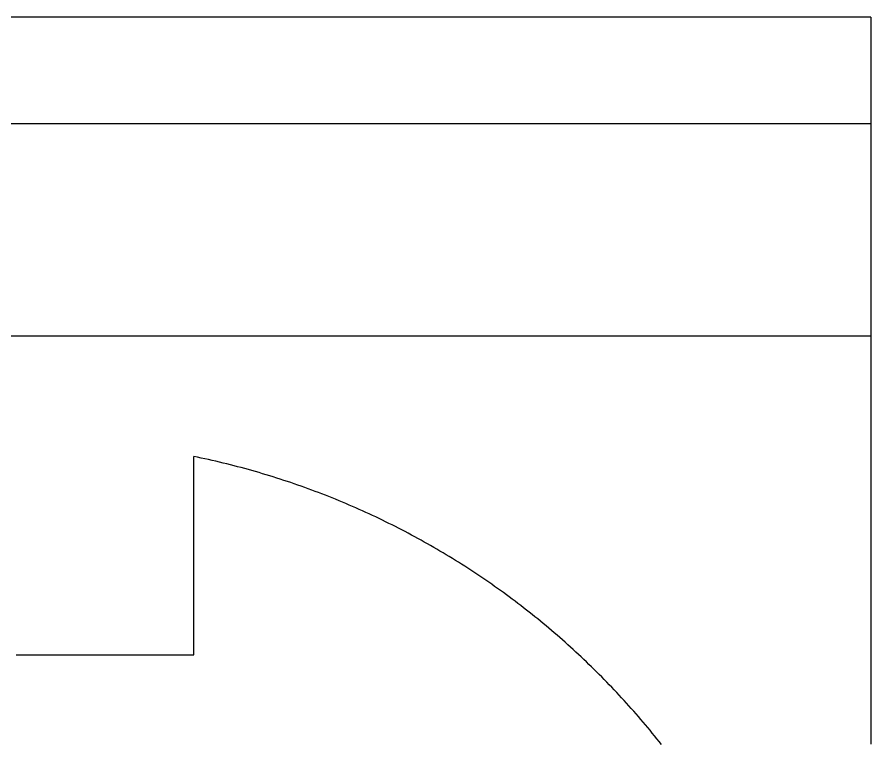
# Model space of a CAD drawing. Extents: x 0 to 279, y 0 to 212.
# Drawn here: x 115.91 to 132.31, y 33.45 to 47.36 of the extents above; entities that cross this region are included whole.
import ezdxf

# ---------------------------------------------------------------- set-up
doc = ezdxf.new("R2010")
doc.units = 0
doc.layers.add('LAYER_1', color=18, linetype='CONTINUOUS')

msp = doc.modelspace()

# ---------------------------------------------------------------- linework, layer by layer
at = {"layer": 'LAYER_1'}
for points in [[(132.308, 47.362), (132.307, 47.362), (132.302, 47.362), (132.295, 47.362), (132.284, 47.362), (132.27, 47.362), (132.254, 47.362), (132.235, 47.362), (132.212, 47.362), (132.187, 47.362), (132.159, 47.362), (132.128, 47.362), (132.093, 47.362), (132.057, 47.362), (132.017, 47.362), (131.974, 47.362), (131.929, 47.362), (131.88, 47.362), (131.829, 47.362), (131.775, 47.362), (131.718, 47.362), (131.659, 47.362), (131.596, 47.362), (131.531, 47.362), (131.463, 47.362), (131.393, 47.362), (131.319, 47.362), (131.243, 47.362), (131.164, 47.362), (131.083, 47.362), (130.999, 47.362), (130.912, 47.362), (130.822, 47.362), (130.635, 47.362), (130.438, 47.362), (130.23, 47.362), (130.012, 47.362), (129.783, 47.362), (129.545, 47.362), (129.296, 47.362), (129.038, 47.362), (128.769, 47.362), (128.491, 47.362), (128.203, 47.362), (127.906, 47.362), (127.599, 47.362), (127.283, 47.362), (126.958, 47.362), (126.623, 47.362), (126.279, 47.362), (125.927, 47.362), (125.565, 47.362), (125.195, 47.362), (124.816, 47.362), (124.428, 47.362), (124.032, 47.362), (123.627, 47.362), (123.214, 47.362), (122.793, 47.362), (122.363, 47.362), (121.926, 47.362), (121.481, 47.362), (121.028, 47.362), (120.567, 47.362), (120.098, 47.362), (119.622, 47.362), (119.138, 47.362), (118.647, 47.362), (118.149, 47.362), (117.643, 47.362), (117.131, 47.362), (116.611, 47.362), (116.085, 47.362), (115.551, 47.362)], [(132.308, 47.362), (132.308, 47.361), (132.308, 47.36), (132.308, 47.357), (132.308, 47.353), (132.308, 47.349), (132.308, 47.343), (132.308, 47.336), (132.308, 47.328), (132.308, 47.319), (132.308, 47.309), (132.308, 47.297), (132.308, 47.285), (132.308, 47.272), (132.308, 47.258), (132.308, 47.242), (132.308, 47.226), (132.308, 47.209), (132.308, 47.191), (132.308, 47.171), (132.308, 47.151), (132.308, 47.13), (132.308, 47.107), (132.308, 47.084), (132.308, 47.06), (132.308, 47.034), (132.308, 47.008), (132.308, 46.981), (132.308, 46.953), (132.308, 46.923), (132.308, 46.893), (132.308, 46.862), (132.308, 46.83), (132.308, 46.763), (132.308, 46.692), (132.308, 46.618), (132.308, 46.54), (132.308, 46.458), (132.308, 46.373), (132.308, 46.284), (132.308, 46.191), (132.308, 46.095), (132.308, 45.996), (132.308, 45.893), (132.308, 45.786), (132.308, 45.676), (132.308, 45.563), (132.308, 45.447), (132.308, 45.327), (132.308, 45.204), (132.308, 45.078), (132.308, 44.948), (132.308, 44.816), (132.308, 44.68), (132.308, 44.541), (132.308, 44.399), (132.308, 44.254), (132.308, 44.107), (132.308, 43.956), (132.308, 43.802), (132.308, 43.646), (132.308, 43.486), (132.308, 43.324), (132.308, 43.159), (132.308, 42.991), (132.308, 42.821), (132.308, 42.648), (132.308, 42.472), (132.308, 42.293), (132.308, 42.112), (132.308, 41.929), (132.308, 41.743), (132.308, 41.554), (132.308, 41.364), (132.308, 41.17), (132.308, 40.975), (132.308, 40.777), (132.308, 40.576), (132.308, 40.374), (132.308, 40.169), (132.308, 39.962), (132.308, 39.752), (132.308, 39.541), (132.308, 39.328), (132.308, 39.112), (132.308, 38.895), (132.308, 38.675), (132.308, 38.454), (132.308, 38.23), (132.308, 38.005), (132.308, 37.778), (132.308, 37.549), (132.308, 37.318), (132.308, 37.085), (132.308, 36.851), (132.308, 36.615), (132.308, 36.377), (132.308, 36.138), (132.308, 35.897), (132.308, 35.655), (132.308, 35.411), (132.308, 35.165), (132.308, 34.918), (132.308, 34.67), (132.308, 34.42), (132.308, 34.169), (132.308, 33.917), (132.308, 33.663), (132.308, 33.408)], [(115.551, 45.323), (116.085, 45.323), (116.611, 45.323), (117.131, 45.323), (117.643, 45.323), (118.149, 45.323), (118.647, 45.323), (119.138, 45.323), (119.622, 45.323), (120.098, 45.323), (120.567, 45.323), (121.028, 45.323), (121.481, 45.323), (121.926, 45.323), (122.364, 45.323), (122.793, 45.323), (123.214, 45.323), (123.627, 45.323), (124.032, 45.323), (124.428, 45.323), (124.816, 45.323), (125.195, 45.323), (125.565, 45.323), (125.927, 45.323), (126.279, 45.323), (126.623, 45.323), (126.958, 45.323), (127.283, 45.323), (127.599, 45.323), (127.906, 45.323), (128.203, 45.323), (128.491, 45.323), (128.769, 45.323), (129.038, 45.323), (129.296, 45.323), (129.545, 45.323), (129.783, 45.323), (130.012, 45.323), (130.23, 45.323), (130.438, 45.323), (130.635, 45.323), (130.822, 45.323), (130.912, 45.323), (130.999, 45.323), (131.083, 45.323), (131.164, 45.323), (131.243, 45.323), (131.319, 45.323), (131.393, 45.323), (131.463, 45.323), (131.531, 45.323), (131.596, 45.323), (131.659, 45.323), (131.718, 45.323), (131.775, 45.323), (131.829, 45.323), (131.88, 45.323), (131.929, 45.323), (131.974, 45.323), (132.017, 45.323), (132.057, 45.323), (132.094, 45.323), (132.128, 45.323), (132.159, 45.323), (132.187, 45.323), (132.212, 45.323), (132.235, 45.323), (132.254, 45.323), (132.271, 45.323), (132.284, 45.323), (132.295, 45.323), (132.302, 45.323), (132.307, 45.323), (132.308, 45.323)], [(115.551, 41.243), (116.085, 41.243), (116.611, 41.243), (117.131, 41.243), (117.643, 41.243), (118.149, 41.243), (118.647, 41.243), (119.138, 41.243), (119.622, 41.243), (120.098, 41.243), (120.567, 41.243), (121.028, 41.243), (121.481, 41.243), (121.926, 41.243), (122.364, 41.243), (122.793, 41.243), (123.214, 41.243), (123.627, 41.243), (124.032, 41.243), (124.428, 41.243), (124.816, 41.243), (125.195, 41.243), (125.565, 41.243), (125.927, 41.243), (126.279, 41.243), (126.623, 41.243), (126.958, 41.243), (127.283, 41.243), (127.599, 41.243), (127.906, 41.243), (128.203, 41.243), (128.491, 41.243), (128.769, 41.243), (129.038, 41.243), (129.296, 41.243), (129.545, 41.243), (129.783, 41.243), (130.012, 41.243), (130.23, 41.243), (130.438, 41.243), (130.635, 41.243), (130.822, 41.243), (130.912, 41.243), (130.999, 41.243), (131.083, 41.243), (131.164, 41.243), (131.243, 41.243), (131.319, 41.243), (131.393, 41.243), (131.463, 41.243), (131.531, 41.243), (131.596, 41.243), (131.659, 41.243), (131.718, 41.243), (131.775, 41.243), (131.829, 41.243), (131.88, 41.243), (131.929, 41.243), (131.974, 41.243), (132.017, 41.243), (132.057, 41.243), (132.094, 41.243), (132.128, 41.243), (132.159, 41.243), (132.187, 41.243), (132.212, 41.243), (132.235, 41.243), (132.254, 41.243), (132.271, 41.243), (132.284, 41.243), (132.295, 41.243), (132.302, 41.243), (132.307, 41.243), (132.308, 41.243)], [(115.893, 35.125), (115.964, 35.125), (116.107, 35.125), (116.251, 35.125), (116.394, 35.125), (116.537, 35.125), (116.609, 35.125), (116.68, 35.125), (116.751, 35.125), (116.821, 35.125), (116.892, 35.125), (116.962, 35.125), (117.032, 35.125), (117.101, 35.125), (117.17, 35.125), (117.239, 35.125), (117.273, 35.125), (117.307, 35.125), (117.34, 35.125), (117.374, 35.125), (117.408, 35.125), (117.441, 35.125), (117.474, 35.125), (117.507, 35.125), (117.54, 35.125), (117.573, 35.125), (117.606, 35.125), (117.638, 35.125), (117.67, 35.125), (117.703, 35.125), (117.734, 35.125), (117.766, 35.125), (117.798, 35.125), (117.829, 35.125), (117.86, 35.125), (117.891, 35.125), (117.922, 35.125), (117.952, 35.125), (117.982, 35.125), (118.013, 35.125), (118.042, 35.125), (118.072, 35.125), (118.101, 35.125), (118.13, 35.125), (118.159, 35.125), (118.188, 35.125), (118.216, 35.125), (118.244, 35.125), (118.272, 35.125), (118.3, 35.125), (118.327, 35.125), (118.354, 35.125), (118.381, 35.125), (118.407, 35.125), (118.433, 35.125), (118.459, 35.125), (118.485, 35.125), (118.51, 35.125), (118.535, 35.125), (118.56, 35.125), (118.584, 35.125), (118.608, 35.125), (118.632, 35.125), (118.655, 35.125), (118.678, 35.125), (118.701, 35.125), (118.723, 35.125), (118.745, 35.125), (118.767, 35.125), (118.788, 35.125), (118.809, 35.125), (118.83, 35.125), (118.85, 35.125), (118.87, 35.125), (118.89, 35.125), (118.909, 35.125), (118.927, 35.125), (118.946, 35.125), (118.964, 35.125), (118.981, 35.125), (118.998, 35.125), (119.015, 35.125), (119.031, 35.125), (119.047, 35.125), (119.063, 35.125), (119.078, 35.125), (119.092, 35.125), (119.107, 35.125), (119.12, 35.125), (119.134, 35.125), (119.146, 35.125), (119.159, 35.125), (119.171, 35.125), (119.182, 35.125), (119.193, 35.125), (119.204, 35.125), (119.214, 35.125), (119.224, 35.125), (119.233, 35.125), (119.241, 35.125), (119.246, 35.125), (119.25, 35.125), (119.253, 35.125), (119.257, 35.125), (119.261, 35.125), (119.264, 35.125), (119.268, 35.125), (119.271, 35.125), (119.274, 35.125), (119.277, 35.125), (119.28, 35.125), (119.283, 35.125), (119.285, 35.125), (119.288, 35.125), (119.29, 35.125), (119.293, 35.125), (119.295, 35.125), (119.297, 35.125), (119.298, 35.125), (119.3, 35.125), (119.302, 35.125), (119.303, 35.125), (119.304, 35.125), (119.306, 35.125), (119.307, 35.125), (119.308, 35.125), (119.308, 35.125), (119.309, 35.125), (119.309, 35.125), (119.31, 35.125), (119.31, 35.125), (119.31, 35.125), (119.31, 35.125), (119.31, 35.125), (119.31, 35.125), (119.31, 35.126), (119.31, 35.126), (119.31, 35.127), (119.31, 35.127), (119.31, 35.128), (119.31, 35.128), (119.31, 35.129), (119.31, 35.13), (119.31, 35.131), (119.31, 35.132), (119.31, 35.133), (119.31, 35.135), (119.31, 35.136), (119.31, 35.137), (119.31, 35.139), (119.31, 35.14), (119.31, 35.142), (119.31, 35.144), (119.31, 35.145), (119.31, 35.147), (119.31, 35.149), (119.31, 35.151), (119.31, 35.153), (119.31, 35.156), (119.31, 35.158), (119.31, 35.16), (119.31, 35.163), (119.31, 35.165), (119.31, 35.168), (119.31, 35.173), (119.31, 35.179), (119.31, 35.185), (119.31, 35.191), (119.31, 35.198), (119.31, 35.204), (119.31, 35.212), (119.31, 35.219), (119.31, 35.227), (119.31, 35.235), (119.31, 35.243), (119.31, 35.252), (119.31, 35.26), (119.31, 35.269), (119.31, 35.279), (119.31, 35.288), (119.31, 35.298), (119.31, 35.309), (119.31, 35.319), (119.31, 35.33), (119.31, 35.34), (119.31, 35.352), (119.31, 35.363), (119.31, 35.375), (119.31, 35.387), (119.31, 35.399), (119.31, 35.411), (119.31, 35.424), (119.31, 35.436), (119.31, 35.449), (119.31, 35.463), (119.31, 35.476), (119.31, 35.49), (119.31, 35.504), (119.31, 35.518), (119.31, 35.532), (119.31, 35.547), (119.31, 35.561), (119.31, 35.576), (119.31, 35.592), (119.31, 35.607), (119.31, 35.622), (119.31, 35.638), (119.31, 35.654), (119.31, 35.67), (119.31, 35.686), (119.31, 35.703), (119.31, 35.719), (119.31, 35.736), (119.31, 35.753), (119.31, 35.77), (119.31, 35.788), (119.31, 35.805), (119.31, 35.823), (119.31, 35.841), (119.31, 35.859), (119.31, 35.877), (119.31, 35.895), (119.31, 35.913), (119.31, 35.932), (119.31, 35.951), (119.31, 35.969), (119.31, 35.988), (119.31, 36.007), (119.31, 36.027), (119.31, 36.046), (119.31, 36.065), (119.31, 36.085), (119.31, 36.105), (119.31, 36.125), (119.31, 36.145), (119.31, 36.165), (119.31, 36.185), (119.31, 36.205), (119.31, 36.225), (119.31, 36.246), (119.31, 36.267), (119.31, 36.287), (119.31, 36.308), (119.31, 36.329), (119.31, 36.35), (119.31, 36.371), (119.31, 36.392), (119.31, 36.413), (119.31, 36.456), (119.31, 36.499), (119.31, 36.542), (119.31, 36.585), (119.31, 36.629), (119.31, 36.672), (119.31, 36.716), (119.31, 36.761), (119.31, 36.805), (119.31, 36.849), (119.31, 36.938), (119.31, 37.027), (119.31, 37.116), (119.31, 37.205), (119.31, 37.25), (119.31, 37.294), (119.31, 37.338), (119.31, 37.382), (119.31, 37.426), (119.31, 37.47), (119.31, 37.513), (119.31, 37.556), (119.31, 37.599), (119.31, 37.642), (119.31, 37.663), (119.31, 37.684), (119.31, 37.705), (119.31, 37.726), (119.31, 37.747), (119.31, 37.767), (119.31, 37.788), (119.31, 37.809), (119.31, 37.829), (119.31, 37.85), (119.31, 37.87), (119.31, 37.89), (119.31, 37.91), (119.31, 37.93), (119.31, 37.95), (119.31, 37.97), (119.31, 37.989), (119.31, 38.009), (119.31, 38.028), (119.31, 38.047), (119.31, 38.066), (119.31, 38.085), (119.31, 38.104), (119.31, 38.123), (119.31, 38.141), (119.31, 38.16), (119.31, 38.178), (119.31, 38.196), (119.31, 38.214), (119.31, 38.232), (119.31, 38.249), (119.31, 38.267), (119.31, 38.284), (119.31, 38.301), (119.31, 38.318), (119.31, 38.335), (119.31, 38.352), (119.31, 38.368), (119.31, 38.384), (119.31, 38.401), (119.31, 38.416), (119.31, 38.432), (119.31, 38.448), (119.31, 38.463), (119.31, 38.478), (119.31, 38.493), (119.31, 38.508), (119.31, 38.522), (119.31, 38.537), (119.31, 38.551), (119.31, 38.565), (119.31, 38.578), (119.31, 38.592), (119.31, 38.605), (119.31, 38.618), (119.31, 38.631), (119.31, 38.644), (119.31, 38.656), (119.31, 38.668), (119.31, 38.68), (119.31, 38.692), (119.31, 38.703), (119.31, 38.714), (119.31, 38.725), (119.31, 38.736), (119.31, 38.746), (119.31, 38.756), (119.31, 38.766), (119.31, 38.776), (119.31, 38.785), (119.31, 38.794), (119.31, 38.803), (119.31, 38.812), (119.31, 38.82), (119.31, 38.828), (119.31, 38.836), (119.31, 38.843), (119.31, 38.85), (119.31, 38.857), (119.31, 38.864), (119.31, 38.87), (119.31, 38.876), (119.31, 38.881), (119.31, 38.887), (119.31, 38.889), (119.31, 38.892), (119.31, 38.894), (119.31, 38.897), (119.31, 38.899), (119.31, 38.901), (119.31, 38.903), (119.31, 38.905), (119.31, 38.907), (119.31, 38.909), (119.31, 38.911), (119.31, 38.913), (119.31, 38.914), (119.31, 38.916), (119.31, 38.917), (119.31, 38.919), (119.31, 38.92), (119.31, 38.921), (119.31, 38.922), (119.31, 38.923), (119.31, 38.924), (119.31, 38.925), (119.31, 38.926), (119.31, 38.927), (119.31, 38.927), (119.31, 38.928), (119.31, 38.929), (119.31, 38.929), (119.31, 38.929), (119.31, 38.929), (119.31, 38.93), (119.31, 38.93)], [(128.284, 33.406), (128.241, 33.46), (128.198, 33.514), (128.155, 33.568), (128.111, 33.621), (128.067, 33.675), (128.023, 33.728), (127.978, 33.781), (127.934, 33.834), (127.889, 33.886), (127.844, 33.939), (127.798, 33.991), (127.753, 34.043), (127.707, 34.095), (127.661, 34.146), (127.615, 34.197), (127.568, 34.249), (127.522, 34.299), (127.475, 34.35), (127.427, 34.401), (127.38, 34.451), (127.332, 34.501), (127.285, 34.551), (127.236, 34.6), (127.188, 34.65), (127.14, 34.699), (127.091, 34.748), (127.042, 34.797), (126.993, 34.845), (126.943, 34.893), (126.894, 34.941), (126.844, 34.989), (126.794, 35.037), (126.744, 35.084), (126.693, 35.131), (126.643, 35.178), (126.592, 35.225), (126.541, 35.272), (126.489, 35.318), (126.438, 35.364), (126.386, 35.41), (126.334, 35.455), (126.282, 35.501), (126.229, 35.546), (126.177, 35.591), (126.124, 35.635), (126.071, 35.68), (126.018, 35.724), (125.965, 35.768), (125.911, 35.812), (125.857, 35.855), (125.803, 35.898), (125.749, 35.941), (125.695, 35.984), (125.64, 36.027), (125.585, 36.069), (125.53, 36.111), (125.475, 36.153), (125.42, 36.194), (125.364, 36.235), (125.308, 36.276), (125.252, 36.317), (125.196, 36.358), (125.14, 36.398), (125.083, 36.438), (125.027, 36.478), (124.97, 36.518), (124.913, 36.557), (124.855, 36.596), (124.798, 36.635), (124.74, 36.673), (124.682, 36.712), (124.624, 36.75), (124.566, 36.787), (124.508, 36.825), (124.449, 36.862), (124.39, 36.899), (124.331, 36.936), (124.272, 36.973), (124.213, 37.009), (124.153, 37.045), (124.094, 37.081), (124.034, 37.116), (123.974, 37.151), (123.914, 37.186), (123.853, 37.221), (123.793, 37.255), (123.732, 37.289), (123.671, 37.323), (123.61, 37.357), (123.549, 37.39), (123.487, 37.423), (123.426, 37.456), (123.364, 37.488), (123.302, 37.521), (123.24, 37.553), (123.178, 37.584), (123.116, 37.616), (123.053, 37.647), (122.99, 37.678), (122.927, 37.709), (122.864, 37.739), (122.801, 37.769), (122.738, 37.799), (122.674, 37.828), (122.61, 37.857), (122.547, 37.886), (122.483, 37.915), (122.418, 37.943), (122.354, 37.971), (122.29, 37.999), (122.225, 38.027), (122.16, 38.054), (122.095, 38.081), (122.03, 38.108), (121.965, 38.134), (121.899, 38.16), (121.834, 38.186), (121.768, 38.211), (121.702, 38.237), (121.636, 38.261), (121.57, 38.286), (121.504, 38.31), (121.437, 38.334), (121.371, 38.358), (121.304, 38.382), (121.237, 38.405), (121.17, 38.428), (121.103, 38.45), (121.036, 38.472), (120.968, 38.494), (120.901, 38.516), (120.833, 38.537), (120.765, 38.558), (120.697, 38.579), (120.629, 38.6), (120.561, 38.62), (120.493, 38.64), (120.424, 38.659), (120.355, 38.678), (120.287, 38.697), (120.218, 38.716), (120.149, 38.734), (120.079, 38.752), (120.01, 38.77), (119.941, 38.787), (119.871, 38.804), (119.801, 38.821), (119.732, 38.838), (119.662, 38.854), (119.592, 38.87), (119.521, 38.885), (119.451, 38.9), (119.381, 38.915), (119.31, 38.93)]]:
    msp.add_lwpolyline(points, dxfattribs=at)

doc.saveas('drawing.dxf')
